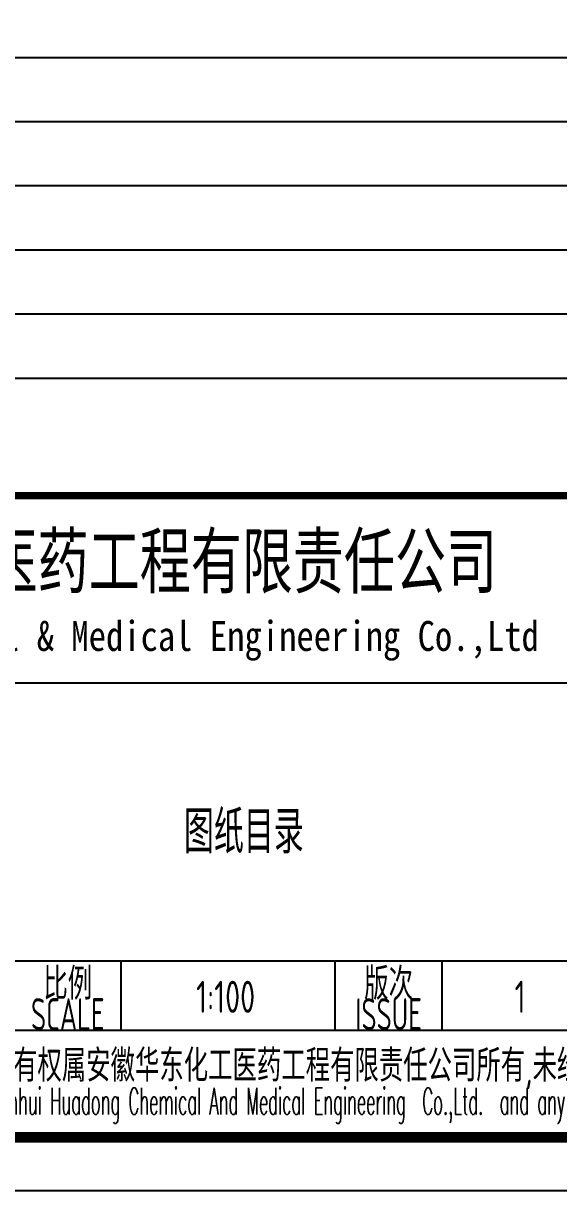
# Model space of a CAD drawing. Extents: x 5279878 to 5976284, y -275259 to -27697.
# Drawn here: x 5469165 to 5474171, y -157732 to -146814 of the extents above; entities that cross this region are included whole.
import ezdxf
from ezdxf.enums import TextEntityAlignment as Align

# ---------------------------------------------------------------- set-up
doc = ezdxf.new("R2010")
doc.units = 0
doc.header["$LTSCALE"] = 1000
doc.header["$MEASUREMENT"] = 0
doc.layers.get('0').update_dxf_attribs({"linetype": 'CONTINUOUS'})
doc.layers.add('DIM_SYMB', color=3, linetype='CONTINUOUS')
doc.layers.add('PUB_TITLE', color=4, linetype='CONTINUOUS')
doc.styles.add('ECEC_TQ', font='txt_l.shx', dxfattribs={"bigfont": 'hztxt_l.shx'})
doc.styles.add('sceie', font='sceie.shx', dxfattribs={"width": 0.7, "bigfont": 'sceic.shx'})
doc.styles.add('TSSD_Rein', font='Tssdeng.shx', dxfattribs={"width": 0.7, "bigfont": 'hztxt.shx'})
doc.styles.add('宋体', font='', dxfattribs={"width": 0.7})
doc.styles.get('宋体').set_extended_font_data('SimSun')

msp = doc.modelspace()

# ---------------------------------------------------------------- linework, layer by layer
for p, q in [((5463581, -152982), (5474581, -152982)), ((5469081, -155582), (5481581, -155582)), ((5470081, -156232), (5470081, -155582)), ((5472081, -156232), (5472081, -155582)), ((5473081, -156232), (5473081, -155582)), ((5463581, -156232), (5481581, -156232)), ((5463581, -157232), (5481581, -157232))]:
    msp.add_line(p, q)
at = {"const_width": 70}
msp.add_lwpolyline([(5481581, -151232), (5463581, -151232)], dxfattribs=at)
at = {"layer": 'PUB_TITLE'}
for p, q in [((5463581, -147132), (5481581, -147132)), ((5463581, -147732), (5481581, -147732)), ((5463581, -148332), (5481581, -148332)), ((5463581, -148932), (5481581, -148932)), ((5463581, -149532), (5481581, -149532)), ((5463581, -150132), (5481581, -150132))]:
    msp.add_line(p, q, dxfattribs=at)
msp.add_lwpolyline([(5461081, -157732), (5482081, -157732), (5482081, -128032), (5461081, -128032)], close=True, dxfattribs=at)
at = {"layer": 'PUB_TITLE', "const_width": 100}
msp.add_lwpolyline([(5463581, -157232), (5481581, -157232), (5481581, -128532), (5463581, -128532)], close=True, dxfattribs=at)

# ---------------------------------------------------------------- texts
for s, height, style, width, p in [('安徽华东化工医药工程有限责任公司', 500, '宋体', 0.7, (5469775.9, -151832)), ('Anhui Huadong Chemical & Medical Engineering Co.,Ltd', 280, '宋体', 0.85, (5469775.9, -152582)), ('比例', 300, 'sceie', 0.8, (5469581, -155782)), ('版次', 300, 'sceie', 0.8, (5472581, -155782)), ('1:100', 300, 'sceie', 0.8, (5471056.9, -155919)), ('1', 300, 'sceie', 0.8, (5473810.4, -155919)), ('SCALE', 300, 'sceie', 0.7, (5469581, -156082)), ('ISSUE', 300, 'sceie', 0.7, (5472581, -156082)), ('本文件专有权属安徽华东化工医药工程有限责任公司所有,未经许可不得复制或转让给第三方', 300, 'sceie', 0.8, (5472752.1, -156581)), ('The proprietary right of this document belongs to Anhui Huadong Chemical And Medical Engineering  Co.,Ltd.  and any replication or transfer to the 3rd. side is forbidden without its permission. ', 250, 'ECEC_TQ', 0.45, (5472581, -156932))]:
    msp.add_text(s, height=height, dxfattribs=dict(style=style, width=width)).set_placement(p, align=Align.MIDDLE)
at = {"layer": 'DIM_SYMB', "color": 7, "linetype": 'ByBlock', "style": 'TSSD_Rein', "width": 0.7}
msp.add_text('图纸目录', height=400, dxfattribs=at).set_placement((5470667.2, -154577.2))

doc.saveas('drawing.dxf')
